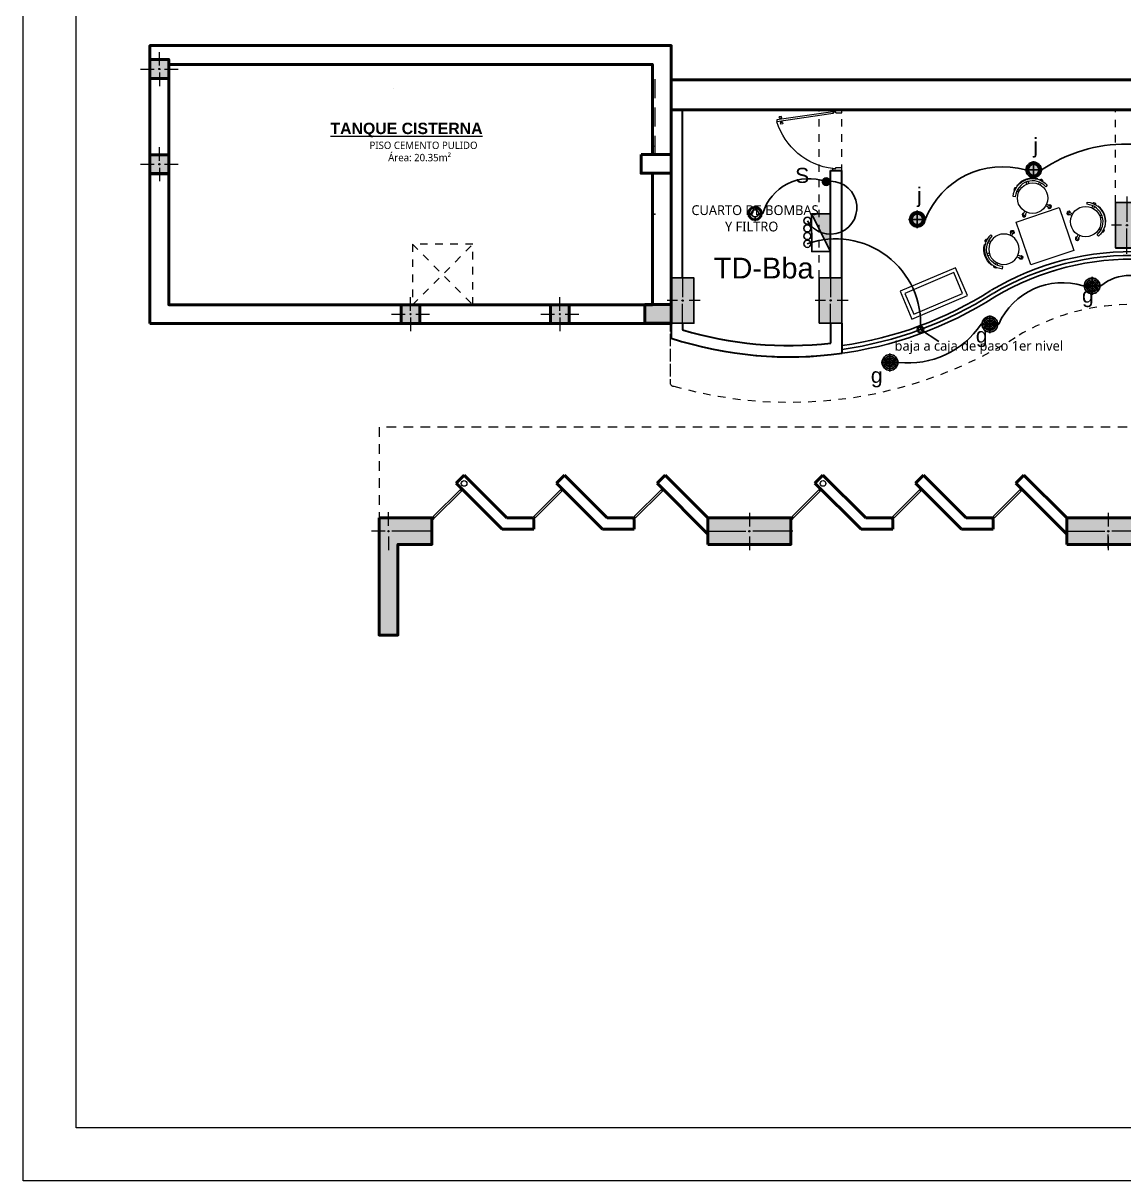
# Model space of a CAD drawing. Header units: millimetres. Extents: x 3632 to 7375, y 1973 to 4120.
# Drawn here: x 3631.81 to 3646.38, y 2024.34 to 2039.66 of the extents above; entities that cross this region are included whole.
import ezdxf
from ezdxf.lldxf.tags import DXFTag

# ---------------------------------------------------------------- set-up
doc = ezdxf.new("R2010")
doc.units = ezdxf.units.MM
for name, pattern in [('CONTINUA', [0]), ('DASHED2', [0.375, 0.25, -0.125]), ('HIDDEN2', [0.1875, 0.125, -0.0625])]:
    doc.linetypes.add(name, pattern=pattern)
for name, color, linetype, lineweight in [('0_Pluma_Nº__1', 8, 'Continuous', 9), ('COLUMNAS 50', 7, 'Continuous', 50), ('Equipamiento SR', 253, 'Continuous', 0), ('GRAFO 0 BLANCO', 7, 'Continuous', 0), ('GRAFO 4', 7, 'Continuous', 30), ('I.S. CANALETAS', 12, 'Continuous', 0), ('Interior - Mobiliario _Pen_No__16', 124, 'Continuous', 20), ('letras sr', 7, 'Continuous', 5), ('Muebles fijos El', 101, 'Continuous', 0), ('Muros el', 7, 'Continuous', 50), ('Proyeccciones', 1, 'DASHED2', 13), ('proyecciones', 1, 'DASHED2', 5), ('Puertas El', 4, 'Continuous', 5), ('Structural - Bearing_Pen_No__20', 1, 'Continuous', 0), ('Structural - Bearing_Pen_No__21', 7, 'Continuous', 35), ('TOMACORRIENTE', 5, 'HIDDEN2', 30), ('Vanos', 140, 'Continuous', 5)]:
    doc.layers.add(name, color=color, linetype=linetype, lineweight=lineweight)
doc.layers.add('ALUMBRADO', color=1, linetype='Continuous')
doc.layers.add('RED DE HUMO', color=32, linetype='ACI')
doc.layers.add('Interior - Furniture _Pen_No__3', color=7, linetype='Continuous', lineweight=18, true_color=0xff6600)
doc.styles.add('Santa Rosa 1 50', font='trebuc.ttf')
doc.styles.get("Standard").update_dxf_attribs({"font": 'arial.ttf'})
tags = doc.linetypes.add('ACI', pattern='A,0.5,-0.2,["ACI",Standard,S=0.1,R=0,X=-0.1,Y=-0.05],-0.25', length=0.95).pattern_tags.tags
tags[6] = DXFTag(74, 10)

# ---------------------------------------------------------------- blocks, each defined once
blk = doc.blocks.new('Columna 1.10 x0.30')
at = {"true_color": 0xc7c8ca}
h = blk.add_hatch(color=9, dxfattribs=at)
h.dxf.hatch_style = 1
h.paths.add_polyline_path([(-234.849, 113.807), (-235.949, 113.807), (-235.949, 113.457), (-234.849, 113.457)])
h.paths.add_polyline_path([(-235.391, 113.632, -1), (-235.408, 113.632, -1)], flags=16)
at = {"layer": 'COLUMNAS 50', "color": 1, "linetype": 'Continuous', "lineweight": 5}
for p, q in [((-235.399, 113.873), (-235.399, 113.693)), ((-235.974, 113.632), (-235.444, 113.632)), ((-235.399, 113.562), (-235.399, 113.382)), ((-234.824, 113.632), (-235.354, 113.632))]:
    blk.add_line(p, q, dxfattribs=at)
at = {"layer": 'COLUMNAS 50', "linetype": 'Continuous'}
blk.add_lwpolyline([(-235.949, 113.457), (-234.849, 113.457), (-234.849, 113.807), (-235.949, 113.807)], close=True, dxfattribs=at)
at = {"layer": 'COLUMNAS 50', "color": 1, "linetype": 'Continuous', "lineweight": 5}
blk.add_circle((-235.399, 113.632), 0.00871, dxfattribs=at)
blk.add_point((-235.399, 113.632), dxfattribs=at)
blk = doc.blocks.new('Columna tipo 3')
at = {"true_color": 0x939598}
h = blk.add_hatch(color=252, dxfattribs=at)
h.dxf.hatch_style = 1
h.paths.add_polyline_path([(-235.085, 45.074), (-235.785, 45.074), (-235.785, 43.524), (-235.535, 43.524), (-235.535, 44.724), (-235.085, 44.724)])
h.paths.add_polyline_path([(-235.668, 44.899, -1), (-235.651, 44.899, -1)], flags=16)
at = {"layer": 'COLUMNAS 50', "linetype": 'Continuous'}
blk.add_lwpolyline([(-235.785, 45.074), (-235.785, 43.524), (-235.535, 43.524), (-235.535, 44.724), (-235.085, 44.724), (-235.085, 45.074)], close=True, dxfattribs=at)
at = {"layer": 'Structural - Bearing_Pen_No__20', "linetype": 'Continuous'}
for p, q in [((-235.66, 44.969), (-235.66, 45.149)), ((-235.705, 44.899), (-235.885, 44.899)), ((-235.085, 44.899), (-235.615, 44.899)), ((-235.66, 44.829), (-235.66, 44.649))]:
    blk.add_line(p, q, dxfattribs=at)
blk.add_circle((-235.66, 44.899), 0.00871, dxfattribs=at)
blk.add_point((-235.66, 44.899), dxfattribs=at)
blk = doc.blocks.new('A$C38FE4421')
at = {"layer": 'COLUMNAS 50', "color": 1, "linetype": 'Continuous', "lineweight": 5}
for p, q in [((0.25, 0.27), (0.25, 0.45)), ((0, 0.225), (0.18, 0.225)), ((0.25, 0.18), (0.25, 0)), ((0.32, 0.225), (0.5, 0.225))]:
    blk.add_line(p, q, dxfattribs=at)
at = {"layer": 'COLUMNAS 50', "linetype": 'Continuous'}
blk.add_lwpolyline([(0.125, 0.35), (0.125, 0.1), (0.375, 0.1), (0.375, 0.35)], close=True, dxfattribs=at)
at = {"layer": 'COLUMNAS 50', "color": 1, "linetype": 'Continuous', "lineweight": 5}
blk.add_circle((0.25, 0.225), 0.00871, dxfattribs=at)
blk.add_point((0.25, 0.225), dxfattribs=at)
blk = doc.blocks.new('bLOQUE D')
at = {"true_color": 0xc7c8ca}
h = blk.add_hatch(color=9, dxfattribs=at)
h.dxf.hatch_style = 1
h.paths.add_polyline_path([(3204.203, 2082.699), (3203.903, 2082.699), (3203.903, 2082.099), (3204.203, 2082.099)])
edge = h.paths.add_edge_path(flags=16)
edge.add_arc((3204.053, 2082.399), 0.00871, 0, 360)
blk.add_lwpolyline([(3203.903, 2082.699), (3204.203, 2082.699), (3204.203, 2082.099), (3203.903, 2082.099)], close=True)
at = {"layer": 'COLUMNAS 50', "color": 1, "linetype": 'Continuous', "lineweight": 5}
for p, q in [((3204.053, 2082.779), (3204.053, 2082.444)), ((3203.983, 2082.399), (3203.848, 2082.399)), ((3204.053, 2082.019), (3204.053, 2082.354)), ((3204.283, 2082.399), (3204.14, 2082.399))]:
    blk.add_line(p, q, dxfattribs=at)
blk.add_circle((3204.053, 2082.399), 0.00871, dxfattribs=at)
blk = doc.blocks.new('puerta 1.00')
at = {"layer": 'Puertas El'}
for p, q in [((165.765, -11.935), (165.765, -11.885)), ((165.865, -11.935), (165.765, -11.935)), ((165.915, -11.915), (165.865, -11.915)), ((165.865, -11.935), (165.865, -11.915)), ((165.915, -11.915), (165.911, -11.945)), ((165.911, -11.945), (166.841, -12.08)), ((165.915, -11.915), (165.915, -11.885)), ((165.915, -11.915), (166.845, -12.051)), ((166.76, -12.013), (166.763, -11.993)), ((166.76, -12.013), (166.8, -12.019)), ((166.763, -11.993), (166.802, -11.999)), ((166.766, -12.039), (166.77, -12.014)), ((166.79, -12.017), (166.786, -12.042)), ((166.8, -12.019), (166.802, -11.999)), ((166.845, -12.051), (166.841, -12.08)), ((166.845, -12.051), (166.841, -12.08)), ((166.845, -12.051), (166.841, -12.08)), ((166.748, -12.092), (166.746, -12.112)), ((166.746, -12.112), (166.785, -12.118)), ((166.748, -12.092), (166.788, -12.098)), ((166.762, -12.069), (166.758, -12.093)), ((166.782, -12.072), (166.778, -12.096)), ((166.788, -12.098), (166.785, -12.118)), ((165.765, -12.855), (165.765, -12.835)), ((165.765, -12.885), (165.765, -12.835)), ((165.865, -12.835), (165.765, -12.835)), ((165.865, -12.855), (165.865, -12.835)), ((165.915, -12.855), (165.865, -12.855)), ((165.915, -12.885), (165.915, -12.855))]:
    blk.add_line(p, q, dxfattribs=at)
at = {"layer": 'Puertas El', "linetype": 'ByBlock'}
blk.add_arc((165.782, -11.755), 1.108, 276.8989, 342.9435, dxfattribs=at)
blk = doc.blocks.new('SBANCO')
for p, q in [((0.175, 0.012), (0.2, 0.012)), ((0.189, 0.122), (0.194, 0.126)), ((0.175, -0.013), (0.2, -0.013)), ((0.189, -0.122), (0.194, -0.126))]:
    blk.add_line(p, q)
for points in [[(-0.131, 0.116), (-0.167, 0.152), (-0.152, 0.167), (-0.116, 0.131)], [(0.116, 0.131), (0.134, 0.149)], [(0.149, 0.134), (0.131, 0.116)], [(0.151, 0.166), (0.152, 0.167), (0.167, 0.152), (0.166, 0.151)], [(-0.116, -0.131), (-0.152, -0.167), (-0.167, -0.152), (-0.131, -0.116)], [(0.134, -0.149), (0.116, -0.131)], [(0.131, -0.116), (0.149, -0.134)], [(0.166, -0.151), (0.167, -0.152), (0.152, -0.167), (0.151, -0.166)]]:
    blk.add_lwpolyline(points)
blk.add_lwpolyline([(0.078, -0.184, 0.660938), (0.078, 0.184), (0.088, 0.207, -0.660938), (0.088, -0.207)], format="xyb", close=True)
blk.add_circle((0, 0), 0.175)
for centre, radius, start, end in [((-0.154, 0.154), 0.0213, 345, 285), ((0.154, 0.154), 0.0213, 192.061, 195), ((0.154, 0.154), 0.0213, 333.0698, 116.9302), ((0.154, 0.154), 0.0213, 255, 257.939), ((0, 0), 0.231, 327.0757, 32.9243), ((-0.154, -0.154), 0.0213, 75, 15), ((0.154, -0.154), 0.0213, 102.061, 105), ((0.154, -0.154), 0.0213, 165, 167.939), ((0.154, -0.154), 0.0213, 243.0698, 26.9302)]:
    blk.add_arc(centre, radius, start, end)
blk = doc.blocks.new('LED')
at = {"layer": 'ALUMBRADO'}
h = blk.add_hatch(color=256, dxfattribs=at)
h.dxf.hatch_style = 1
edge = h.paths.add_edge_path(flags=17)
edge.add_arc((0, 0), 0.135, 0, 360)
edge = h.paths.add_edge_path()
edge.add_arc((0, 0), 0.162, 0, 360)
for points in [[(-0.185, 0), (-0.082, 0)], [(0, 0.185), (0, 0.082)], [(0.082, 0), (0.185, 0)], [(0, -0.082), (0, -0.185)]]:
    blk.add_lwpolyline(points, dxfattribs=at)
at = {"layer": 'ALUMBRADO', "linetype": 'CONTINUA', "ltscale": 0.003}
for radius in [0.162, 0.135, 0.0824]:
    blk.add_circle((0, 0), radius, dxfattribs=at)
blk = doc.blocks.new('TD ALUMBRADO 1')
at = {"layer": 'ALUMBRADO'}
h = blk.add_hatch(color=256, dxfattribs=at)
h.dxf.hatch_style = 1
h.paths.add_polyline_path([(0.25, 0.25), (-0.25, 0), (-0.25, 0.25)])
at = {"layer": 'ALUMBRADO', "color": 5}
for points in [[(0.25, 0.25), (-0.25, 0), (-0.25, 0.25), (0.25, 0.25)], [(0.25, 0.25), (0.25, 0), (-0.25, 0), (-0.25, 0.25), (0.25, 0.25)]]:
    blk.add_lwpolyline(points, dxfattribs=at)
for centre in [(-0.158, -0.055), (-0.057, -0.056), (0.045, -0.057), (0.147, -0.057)]:
    blk.add_circle(centre, 0.0473, dxfattribs=at)
blk = doc.blocks.new('LED SUM')
at = {"layer": 'ALUMBRADO', "color": 44}
for p, q in [((-0.138, 0), (0.138, 0)), ((0, 0.138), (0, -0.138))]:
    blk.add_line(p, q, dxfattribs=at)
for radius in [0.122, 0.096, 0.0698, 0.0436, 0.0175]:
    blk.add_circle((0, 0), radius, dxfattribs=at)
blk = doc.blocks.new('LED PASILLO')
at = {"layer": 'ALUMBRADO'}
h = blk.add_hatch(color=202, dxfattribs=at)
h.dxf.hatch_style = 1
edge = h.paths.add_edge_path()
edge.add_line((0, 0.138), (0, -0.138))
edge.add_line((-0.138, 0), (0.138, 0))
edge = h.paths.add_edge_path()
edge.add_line((0, 0), (0, 0.085))
edge.add_arc((0, 0), 0.0845, 90, 180)
edge.add_line((-0.085, 0), (0, 0))
edge = h.paths.add_edge_path()
edge.add_line((0.085, 0), (0, 0))
edge.add_line((0, 0), (0, -0.085))
edge.add_arc((0, 0), 0.0845, 270, 360)
at = {"layer": 'ALUMBRADO', "color": 202}
for points in [[(-0.138, 0), (0.138, 0)], [(0, 0.138), (0, -0.138)]]:
    blk.add_lwpolyline(points, dxfattribs=at)
for radius in [0.122, 0.103, 0.0845]:
    blk.add_circle((0, 0), radius, dxfattribs=at)

msp = doc.modelspace()

# ---------------------------------------------------------------- hatches: boundary and pattern name
at = {"layer": 'ALUMBRADO', "lineweight": 25}
h = msp.add_hatch(color=102, dxfattribs=at)
h.dxf.hatch_style = 1
h.paths.add_polyline_path([(3642.381, 2037.56, -1), (3642.501, 2037.56, -1)])
at = {"layer": 'GRAFO 0 BLANCO', "true_color": 0x939598}
h = msp.add_hatch(color=252, dxfattribs=at)
h.dxf.hatch_style = 1
h.paths.add_polyline_path([(3633.492, 2039.176), (3633.742, 2039.176), (3633.742, 2038.926), (3633.492, 2038.926)])
h = msp.add_hatch(color=252, dxfattribs=at)
h.dxf.hatch_style = 1
h.paths.add_polyline_path([(3633.492, 2037.915), (3633.742, 2037.915), (3633.742, 2037.665), (3633.492, 2037.665)])
h = msp.add_hatch(color=252, dxfattribs=at)
h.dxf.hatch_style = 1
h.paths.add_polyline_path([(3636.816, 2035.931), (3637.066, 2035.931), (3637.066, 2035.681), (3636.816, 2035.681)])
h = msp.add_hatch(color=252, dxfattribs=at)
h.dxf.hatch_style = 1
h.paths.add_polyline_path([(3638.792, 2035.931), (3639.042, 2035.931), (3639.042, 2035.681), (3638.792, 2035.681)])
h = msp.add_hatch(color=252, dxfattribs=at)
h.dxf.hatch_style = 1
h.paths.add_polyline_path([(3640.392, 2035.686), (3640.392, 2035.936), (3640.042, 2035.936), (3640.042, 2035.687), (3640.042, 2035.687)])

# ---------------------------------------------------------------- linework, layer by layer
at = {"lineweight": 5}
msp.add_lwpolyline([(3631.814, 2054.036), (3673.864, 2054.036), (3673.864, 2024.336), (3631.814, 2024.336), (3631.814, 2054.036)], dxfattribs=at)
msp.add_lwpolyline([(3632.514, 2053.336), (3673.164, 2053.336), (3673.164, 2025.036), (3632.514, 2025.036)], close=True, dxfattribs=at)
msp.add_lwpolyline([(3646.272, 2036.682), (3646.572, 2036.682)])
at = {"color": 11, "lineweight": 40, "true_color": 0xf27172}
msp.add_circle((3643.69, 2035.602), 0.0397, dxfattribs=at)
for centre, radius, start, end in [((3646.482, 2033.013), 3.622, 87.5852, 120.8601), ((3646.482, 2033.013), 3.572, 87.5852, 120.8601), ((3646.482, 2033.013), 3.522, 87.5852, 120.8601), ((3641.955, 2040.288), 4.947, 278.0908, 302.6148), ((3641.955, 2040.288), 4.997, 278.0093, 302.6148), ((3641.955, 2040.288), 5.047, 251.7904, 302.6148)]:
    msp.add_arc(centre, radius, start, end)
at = {"layer": '0_Pluma_Nº__1', "linetype": 'Continuous'}
msp.add_lwpolyline([(3636.711, 2038.791), (3636.711, 2038.791)], close=True, dxfattribs=at)
at = {"layer": 'ALUMBRADO', "linetype": 'CONTINUA', "lineweight": 25}
msp.add_lwpolyline([(3643.69, 2035.602), (3643.934, 2035.444)], dxfattribs=at)
for centre, radius, start, end in [((3646.422, 2036.015), 2.043, 56.3899, 123.6101), ((3644.78, 2036.651), 1.107, 74.1508, 158.278), ((3642.213, 2036.968), 0.632, 69.2267, 164.2932), ((3642.498, 2037.215), 0.35, 209.4328, 99.9589), ((3642.569, 2035.68), 1.123, 356.0128, 109.6173), ((3646.457, 2035.732), 0.587, 48.8257, 130.2017), ((3645.57, 2035.298), 0.925, 72.7537, 156.0235), ((3643.529, 2036.318), 1.158, 263.77, 326.1702)]:
    msp.add_arc(centre, radius, start, end, dxfattribs=at)
at = {"layer": 'COLUMNAS 50', "linetype": 'Continuous'}
msp.add_line((3633.496, 2038.171), (3633.496, 2038.171), dxfattribs=at)
for points in [[(3633.492, 2039.177), (3633.742, 2039.177), (3633.742, 2038.927), (3633.492, 2038.927)], [(3639.992, 2037.921), (3640.392, 2037.921), (3640.392, 2037.671), (3639.992, 2037.671)], [(3633.492, 2037.916), (3633.742, 2037.916), (3633.742, 2037.666), (3633.492, 2037.666)], [(3638.792, 2035.931), (3639.042, 2035.931), (3639.042, 2035.681), (3638.792, 2035.681)], [(3640.042, 2035.936), (3640.392, 2035.936), (3640.392, 2035.686), (3640.042, 2035.686)]]:
    msp.add_lwpolyline(points, close=True, dxfattribs=at)
at = {"layer": 'Equipamiento SR'}
for points in [[(3643.419, 2036.109), (3643.575, 2035.741), (3644.311, 2036.053), (3644.155, 2036.421)], [(3643.484, 2036.082), (3643.601, 2035.806), (3644.246, 2036.079), (3644.129, 2036.356)]]:
    msp.add_lwpolyline(points, close=True, dxfattribs=at)
at = {"layer": 'GRAFO 4', "linetype": 'Continuous'}
for p, q in [((3639.042, 2035.681), (3639.042, 2035.831)), ((3638.555, 2033.109), (3638.572, 2033.091)), ((3638.555, 2033.109), (3638.572, 2033.091)), ((3643.305, 2033.109), (3643.322, 2033.091))]:
    msp.add_line(p, q, dxfattribs=at)
msp.add_lwpolyline([(3633.492, 2039.176), (3633.642, 2039.176)], dxfattribs=at)
at = {"layer": 'I.S. CANALETAS'}
for centre in [(3637.65, 2033.566), (3637.65, 2033.566), (3642.4, 2033.566)]:
    msp.add_circle(centre, 0.0375, dxfattribs=at)
at = {"layer": 'Interior - Furniture _Pen_No__3', "linetype": 'Continuous'}
msp.add_line((3636.967, 2035.931), (3637.767, 2035.931), dxfattribs=at)
at = {"layer": 'Interior - Mobiliario _Pen_No__16', "linetype": 'Continuous'}
for p in [(3640.172, 2038.028), (3640.172, 2037.128)]:
    msp.add_point(p, dxfattribs=at)
at = {"layer": 'Muebles fijos El'}
msp.add_lwpolyline([(3645.719, 2036.649), (3645.15, 2036.458), (3644.958, 2037.026), (3645.527, 2037.218)], close=True, dxfattribs=at)
at = {"layer": 'Muros el', "ltscale": 0.05}
for p, q in [((3640.392, 2036.671), (3640.392, 2037.671)), ((3640.392, 2037.646), (3640.392, 2035.936)), ((3638.572, 2033.091), (3638.572, 2032.959)), ((3638.572, 2033.091), (3638.572, 2032.959)), ((3639.885, 2033.109), (3639.902, 2033.091)), ((3639.885, 2033.109), (3639.902, 2033.091)), ((3639.902, 2033.091), (3639.902, 2032.959)), ((3639.902, 2033.091), (3639.902, 2032.959)), ((3643.305, 2033.109), (3643.322, 2033.091)), ((3643.322, 2033.091), (3643.322, 2032.959)), ((3644.635, 2033.109), (3644.652, 2033.091)), ((3644.652, 2033.091), (3644.652, 2032.959)), ((3638.153, 2032.959), (3638.572, 2032.959)), ((3638.153, 2032.959), (3638.572, 2032.959)), ((3642.903, 2032.959), (3643.322, 2032.959))]:
    msp.add_line(p, q, dxfattribs=at)
msp.add_lwpolyline([(3633.492, 2035.681), (3640.392, 2035.681), (3640.392, 2039.361), (3633.492, 2039.361)], close=True, dxfattribs=at)
for points in [[(3640.392, 2037.921), (3640.392, 2039.309)], [(3640.142, 2037.916), (3640.142, 2039.111), (3633.742, 2039.111), (3633.742, 2035.931), (3640.142, 2035.931), (3640.142, 2037.666)], [(3640.392, 2038.909), (3650.443, 2038.909)], [(3640.392, 2038.509), (3650.443, 2038.509)], [(3637.649, 2033.674), (3637.543, 2033.568)], [(3637.649, 2033.674), (3637.543, 2033.568)], [(3638.215, 2033.109), (3637.649, 2033.674)], [(3638.215, 2033.109), (3637.649, 2033.674)], [(3638.979, 2033.674), (3638.873, 2033.568)], [(3638.979, 2033.674), (3638.873, 2033.568)], [(3639.545, 2033.109), (3638.979, 2033.674)], [(3639.545, 2033.109), (3638.979, 2033.674)], [(3640.309, 2033.674), (3640.203, 2033.568)], [(3640.309, 2033.674), (3640.203, 2033.568)], [(3640.875, 2033.109), (3640.309, 2033.674)], [(3640.875, 2033.109), (3640.309, 2033.674)], [(3642.399, 2033.674), (3642.293, 2033.568)], [(3642.965, 2033.109), (3642.399, 2033.674)], [(3643.729, 2033.674), (3643.623, 2033.568)], [(3644.295, 2033.109), (3643.729, 2033.674)], [(3645.059, 2033.674), (3644.953, 2033.568)], [(3645.625, 2033.109), (3645.059, 2033.674)], [(3637.543, 2033.568), (3638.153, 2032.959)], [(3637.543, 2033.568), (3638.153, 2032.959)], [(3638.873, 2033.568), (3639.483, 2032.959)], [(3638.873, 2033.568), (3639.483, 2032.959)], [(3640.203, 2033.568), (3640.875, 2032.897)], [(3640.203, 2033.568), (3640.875, 2032.897)], [(3642.293, 2033.568), (3642.903, 2032.959)], [(3643.623, 2033.568), (3644.233, 2032.959)], [(3644.953, 2033.568), (3645.625, 2032.897)], [(3638.555, 2033.109), (3638.215, 2033.109)], [(3638.555, 2033.109), (3638.215, 2033.109)], [(3639.545, 2033.109), (3639.885, 2033.109)], [(3639.545, 2033.109), (3639.885, 2033.109)], [(3643.305, 2033.109), (3642.965, 2033.109)], [(3644.295, 2033.109), (3644.635, 2033.109)], [(3639.483, 2032.959), (3639.902, 2032.959)], [(3639.483, 2032.959), (3639.902, 2032.959)], [(3644.233, 2032.959), (3644.652, 2032.959)]]:
    msp.add_lwpolyline(points, dxfattribs=at)
at = {"layer": 'Muros el'}
msp.add_arc((3641.955, 2040.288), 4.947, 251.409, 251.5837, dxfattribs=at)
at = {"layer": 'Proyeccciones', "linetype": 'DASHED2', "lineweight": 9, "ltscale": 0.4}
for p, q in [((3637.767, 2036.731), (3636.967, 2036.731)), ((3636.967, 2036.731), (3636.967, 2035.931)), ((3636.967, 2036.731), (3637.767, 2035.931)), ((3636.967, 2035.931), (3637.767, 2036.731)), ((3637.767, 2035.931), (3637.767, 2036.731)), ((3640.378, 2035.748), (3640.378, 2034.897)), ((3640.378, 2035.681), (3640.378, 2034.897)), ((3640.378, 2034.913), (3640.378, 2034.897)), ((3640.378, 2034.913), (3640.378, 2034.897)), ((3640.378, 2034.897), (3640.378, 2034.896)), ((3640.378, 2034.897), (3640.378, 2034.896)), ((3640.378, 2034.896), (3640.379, 2034.885)), ((3640.378, 2034.896), (3640.379, 2034.885)), ((3640.379, 2034.885), (3640.384, 2034.874)), ((3640.379, 2034.885), (3640.384, 2034.874)), ((3640.384, 2034.874), (3640.392, 2034.865)), ((3640.384, 2034.874), (3640.392, 2034.865)), ((3640.392, 2034.865), (3640.402, 2034.858)), ((3640.392, 2034.865), (3640.402, 2034.858)), ((3640.402, 2034.858), (3640.409, 2034.855)), ((3640.402, 2034.858), (3640.409, 2034.855)), ((3640.409, 2034.855), (3640.413, 2034.853)), ((3640.409, 2034.855), (3640.413, 2034.853)), ((3640.413, 2034.853), (3640.424, 2034.853)), ((3640.413, 2034.853), (3640.424, 2034.853))]:
    msp.add_line(p, q, dxfattribs=at)
at = {"layer": 'Proyeccciones', "linetype": 'DASHED2'}
msp.add_lwpolyline([(3640.172, 2038.916), (3640.172, 2037.916)], dxfattribs=at)
at = {"layer": 'Proyeccciones', "linetype": 'DASHED2', "lineweight": 9, "ltscale": 0.4}
for points in [[(3642.351, 2036.288), (3642.351, 2038.509)], [(3642.651, 2036.288), (3642.651, 2038.509)], [(3646.272, 2037.28), (3646.272, 2038.509)]]:
    msp.add_lwpolyline(points, dxfattribs=at)
for centre, radius, start, end in [((3646.482, 2033.013), 3.522, 87.5852, 120.8601), ((3646.482, 2033.013), 2.922, 91.1996, 121.3309), ((3641.955, 2040.288), 5.647, 254.2688, 302.6148)]:
    msp.add_arc(centre, radius, start, end, dxfattribs=at)
at = {"layer": 'proyecciones', "linetype": 'HIDDEN2'}
msp.add_lwpolyline([(3665.325, 2033.109), (3665.325, 2034.309), (3636.525, 2034.309), (3636.525, 2033.109)], dxfattribs=at)
at = {"layer": 'Structural - Bearing_Pen_No__20', "linetype": 'Continuous'}
msp.add_line((3646.175, 2032.709), (3646.175, 2032.889), dxfattribs=at)
at = {"layer": 'Structural - Bearing_Pen_No__21', "color": 7, "linetype": 'Continuous', "lineweight": 35}
msp.add_line((3642.501, 2037.709), (3642.651, 2037.709), dxfattribs=at)
for points in [[(3640.392, 2036.288), (3640.392, 2038.509)], [(3640.542, 2036.288), (3640.542, 2038.509)], [(3642.501, 2036.288), (3642.501, 2037.709)], [(3642.651, 2036.288), (3642.651, 2037.709)], [(3640.392, 2035.686), (3640.392, 2035.489)], [(3640.542, 2035.686), (3640.542, 2035.599)], [(3642.501, 2035.688), (3642.501, 2035.422)], [(3642.651, 2035.688), (3642.651, 2035.289)]]:
    msp.add_lwpolyline(points, dxfattribs=at)
for radius, start, end in [(5.047, 251.9613, 277.9294), (4.897, 253.231, 276.4046)]:
    msp.add_arc((3641.955, 2040.288), radius, start, end, dxfattribs=at)
at = {"layer": 'Vanos', "color": 7}
for p, q in [((3639.042, 2035.931), (3640.042, 2035.931)), ((3639.042, 2035.681), (3639.042, 2035.706)), ((3639.042, 2035.681), (3639.042, 2035.706)), ((3639.042, 2035.681), (3640.042, 2035.681)), ((3640.017, 2035.681), (3639.067, 2035.681))]:
    msp.add_line(p, q, dxfattribs=at)
at = {"layer": 'Vanos', "color": 7, "linetype": 'Continuous'}
for p, q in [((3637.225, 2033.109), (3637.614, 2033.498)), ((3637.225, 2033.109), (3637.614, 2033.498)), ((3637.614, 2033.498), (3637.596, 2033.48)), ((3637.614, 2033.498), (3637.596, 2033.48)), ((3637.596, 2033.48), (3637.614, 2033.462)), ((3637.596, 2033.48), (3637.614, 2033.462)), ((3637.614, 2033.498), (3637.631, 2033.48)), ((3637.614, 2033.498), (3637.631, 2033.48)), ((3637.614, 2033.462), (3637.631, 2033.48)), ((3637.614, 2033.462), (3637.631, 2033.48)), ((3638.555, 2033.109), (3638.944, 2033.498)), ((3638.555, 2033.109), (3638.944, 2033.498)), ((3638.944, 2033.498), (3638.926, 2033.48)), ((3638.944, 2033.498), (3638.926, 2033.48)), ((3638.926, 2033.48), (3638.944, 2033.462)), ((3638.926, 2033.48), (3638.944, 2033.462)), ((3638.944, 2033.498), (3638.961, 2033.48)), ((3638.944, 2033.498), (3638.961, 2033.48)), ((3638.944, 2033.462), (3638.961, 2033.48)), ((3638.944, 2033.462), (3638.961, 2033.48)), ((3639.885, 2033.109), (3640.274, 2033.498)), ((3639.885, 2033.109), (3640.274, 2033.498)), ((3640.274, 2033.498), (3640.256, 2033.48)), ((3640.274, 2033.498), (3640.256, 2033.48)), ((3640.256, 2033.48), (3640.274, 2033.462)), ((3640.256, 2033.48), (3640.274, 2033.462)), ((3640.274, 2033.498), (3640.291, 2033.48)), ((3640.274, 2033.498), (3640.291, 2033.48)), ((3640.274, 2033.462), (3640.291, 2033.48)), ((3640.274, 2033.462), (3640.291, 2033.48)), ((3641.975, 2033.109), (3642.364, 2033.498)), ((3642.364, 2033.498), (3642.346, 2033.48)), ((3642.346, 2033.48), (3642.364, 2033.462)), ((3642.364, 2033.498), (3642.381, 2033.48)), ((3642.364, 2033.462), (3642.381, 2033.48)), ((3643.305, 2033.109), (3643.694, 2033.498)), ((3643.694, 2033.498), (3643.676, 2033.48)), ((3643.676, 2033.48), (3643.694, 2033.462)), ((3643.694, 2033.498), (3643.711, 2033.48)), ((3643.694, 2033.462), (3643.711, 2033.48)), ((3644.635, 2033.109), (3645.024, 2033.498)), ((3645.024, 2033.498), (3645.006, 2033.48)), ((3645.006, 2033.48), (3645.024, 2033.462)), ((3645.024, 2033.498), (3645.041, 2033.48)), ((3645.024, 2033.462), (3645.041, 2033.48)), ((3637.26, 2033.109), (3637.614, 2033.462)), ((3637.26, 2033.109), (3637.614, 2033.462)), ((3638.59, 2033.109), (3638.944, 2033.462)), ((3638.59, 2033.109), (3638.944, 2033.462)), ((3639.92, 2033.109), (3640.274, 2033.462)), ((3639.92, 2033.109), (3640.274, 2033.462)), ((3642.01, 2033.109), (3642.364, 2033.462)), ((3643.34, 2033.109), (3643.694, 2033.462)), ((3644.67, 2033.109), (3645.024, 2033.462)), ((3637.225, 2033.109), (3637.242, 2033.091)), ((3637.225, 2033.109), (3637.242, 2033.091)), ((3637.26, 2033.109), (3637.242, 2033.126)), ((3637.26, 2033.109), (3637.242, 2033.126)), ((3637.242, 2033.091), (3637.26, 2033.109)), ((3637.242, 2033.091), (3637.26, 2033.109)), ((3638.59, 2033.109), (3638.572, 2033.126)), ((3638.59, 2033.109), (3638.572, 2033.126)), ((3638.572, 2033.091), (3638.59, 2033.109)), ((3638.572, 2033.091), (3638.59, 2033.109)), ((3639.885, 2033.109), (3639.902, 2033.091)), ((3639.885, 2033.109), (3639.902, 2033.091)), ((3639.92, 2033.109), (3639.902, 2033.126)), ((3639.92, 2033.109), (3639.902, 2033.126)), ((3639.902, 2033.091), (3639.92, 2033.109)), ((3639.902, 2033.091), (3639.92, 2033.109)), ((3641.992, 2033.091), (3641.975, 2033.109)), ((3642.01, 2033.109), (3641.992, 2033.126)), ((3641.992, 2033.091), (3642.01, 2033.109)), ((3643.34, 2033.109), (3643.322, 2033.126)), ((3643.322, 2033.091), (3643.34, 2033.109)), ((3644.67, 2033.109), (3644.652, 2033.126)), ((3644.652, 2033.091), (3644.67, 2033.109))]:
    msp.add_line(p, q, dxfattribs=at)

# ---------------------------------------------------------------- block references
at = {"color": 4, "xscale": -0.7999999999999711, "yscale": 0.7999999999999711, "zscale": 0.7999999999999711}
msp.add_blockref('puerta 1.00', (3775.263, 2048.017), dxfattribs=at)
for p in [(442.369, -45.416), (436.489, -46.413), (436.489, -46.413), (438.448, -46.411)]:
    msp.add_blockref('bLOQUE D', p)
at = {"layer": 'ALUMBRADO', "xscale": 0.5646712500000001, "yscale": 0.5646712500000001, "zscale": 0.5646712500000001}
msp.add_blockref('LED', (3641.5, 2037.14), dxfattribs=at)
at = {"layer": 'ALUMBRADO', "lineweight": 25, "rotation": 270.2545801295403}
msp.add_blockref('TD ALUMBRADO 1', (3642.249, 2036.885), dxfattribs=at)
at = {"layer": 'COLUMNAS 50'}
for name, p in [('Columna tipo 3', (3872.309, 1988.035)), ('Columna 1.10 x0.30', (3876.824, 1919.302)), ('Columna 1.10 x0.30', (3881.574, 1919.302))]:
    msp.add_blockref(name, p, dxfattribs=at)
at = {"layer": 'Equipamiento SR'}
for p in [(3633.367, 2038.826), (3633.367, 2037.565), (3636.691, 2035.581), (3638.667, 2035.581)]:
    msp.add_blockref('A$C38FE4421', p, dxfattribs=at)
at = {"layer": 'Muebles fijos El'}
for p, xscale, yscale, zscale, rotation in [((3645.174, 2037.342), 1.149999999999989, 1.149999999999989, 1.149999999999989, 108.2380591536357), ((3645.876, 2037.031), 1.14999999999999, 1.14999999999999, 1.14999999999999, 18.23805915363563), ((3644.794, 2036.666), -1.149999999999989, 1.149999999999989, 1.149999999999989, 19.01231297652143)]:
    msp.add_blockref('SBANCO', p, dxfattribs=dict(at, xscale=xscale, yscale=yscale, zscale=zscale, rotation=rotation))
at = {"layer": 'RED DE HUMO', "xscale": 0.8518439795816827, "yscale": 0.8518439795816827, "zscale": 0.8518439795816827}
for p in [(3645.961, 2036.181), (3644.608, 2035.673), (3643.286, 2035.167)]:
    msp.add_blockref('LED SUM', p, dxfattribs=at)
at = {"layer": 'TOMACORRIENTE', "xscale": 0.8365500000000002, "yscale": 0.8365500000000002, "zscale": 0.8365500000000002, "rotation": 270}
for p in [(3645.187, 2037.716), (3643.648, 2037.061)]:
    msp.add_blockref('LED PASILLO', p, dxfattribs=at)

# ---------------------------------------------------------------- texts
at = {"layer": 'ALUMBRADO', "color": 102, "lineweight": 25}
for s, p in [('j', (3645.183, 2037.939)), ('S', (3642.031, 2037.543)), ('j', (3643.644, 2037.284)), ('g', (3645.827, 2035.958)), ('g', (3644.422, 2035.429)), ('g', (3643.033, 2034.897))]:
    msp.add_text(s, height=0.2, dxfattribs=at).set_placement(p)
at = {"layer": 'ALUMBRADO', "color": 6, "lineweight": 25}
msp.add_text('TD-Bba', height=0.2747, dxfattribs=at).set_placement((3640.954, 2036.279))
at = {"layer": 'letras sr', "attachment_point": 1, "style": 'Santa Rosa 1 50'}
for s, width, gutter_width, insert, char_height in [('\\pi0.2387;{\\fSwis721 Ex BT|b1|i0|c0|p34;\\H0.95694x;\\LTANQUE CISTERNA\\P\\pi0.75648;\\fTrebuchet MS|b0|i0|c0|p34;\\H0.65x;\\lPISO CEMENTO PULIDO\\fSwis721 Ex BT|b1|i0|c0|p34;\\L\\P\\pi1.003;\\fTrebuchet MS|b0|i0|c0|p34;\\lÁrea: 20.35m²}', 2.86169, 0.75, (3635.642, 2038.34), 0.15675), ('\\pi1.1071;{\\H0.62201x;CUARTO DE BOMBAS\\P\\pi1.5517;Y FILTRO}', 3.81558, 1, (3639.551, 2037.248), 0.209), ('\\pi0.75504;{\\H0.62201x;baja a caja de paso 1er nivel}', 3.81558, 1, (3642.592, 2035.453), 0.209)]:
    msp.add_mtext_dynamic_manual_height_columns(s, width=width, gutter_width=gutter_width, heights=[0], dxfattribs=dict(at, insert=insert, char_height=char_height))

doc.saveas('drawing.dxf')
